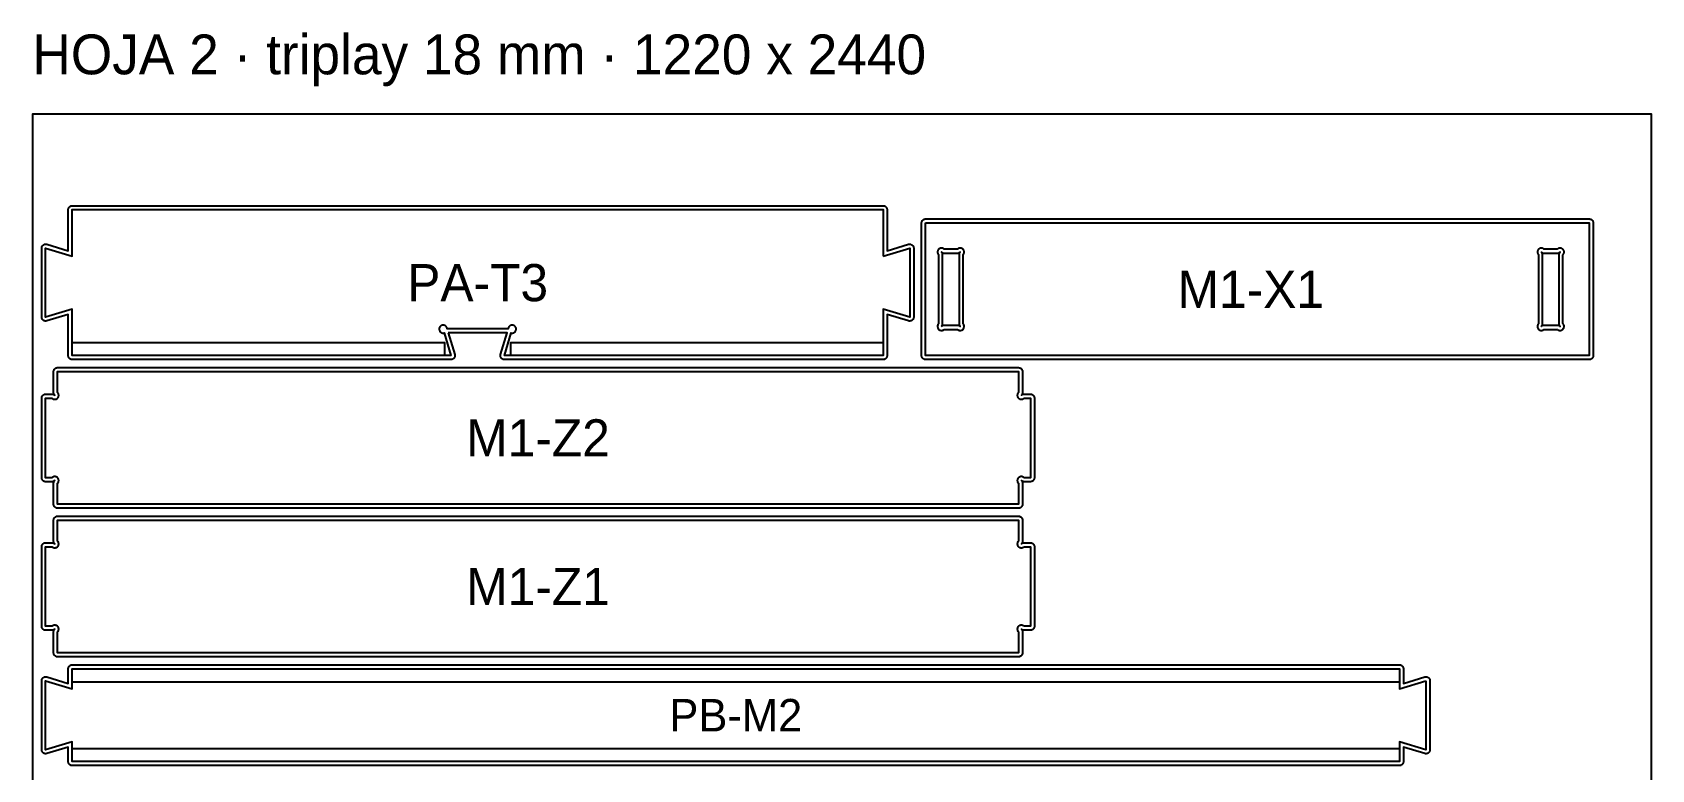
# Model space of a CAD drawing. Header units: millimetres. Extents: x 0 to 8220, y 0 to 2502.
# Drawn here: x 1400 to 2620, y 1946 to 2502 of the extents above; entities that cross this region are included whole.
import ezdxf
from ezdxf.enums import TextEntityAlignment as Align

# ---------------------------------------------------------------- set-up
doc = ezdxf.new("R2010")
doc.units = ezdxf.units.MM
for name, color, linetype in [('CAJA_6MM', 30, 'Continuous'), ('CALADO_INTERIOR', 5, 'Continuous'), ('CORTE_EXT', 1, 'Continuous'), ('HOJA', 8, 'Continuous'), ('TEXTO', 7, 'Continuous'), ('TRAYECTORIA_EXT_FRESA6', 11, 'Continuous'), ('TRAYECTORIA_INT_FRESA6', 150, 'Continuous')]:
    doc.layers.add(name, color=color, linetype=linetype)

msp = doc.modelspace()

# ---------------------------------------------------------------- linework, layer by layer
at = {"layer": 'CAJA_6MM'}
for points in [[(1430, 2268), (1710.5, 2268), (1710.5, 2258), (1700.5, 2258), (1430, 2258)], [(2041, 2258), (1770.5, 2258), (1760.5, 2258), (1760.5, 2268), (2041, 2268)], [(2430, 2022), (2430, 2012), (1430, 2012), (1430, 2022)], [(1430, 1962), (2430, 1962), (2430, 1952), (1430, 1952)]]:
    msp.add_lwpolyline(points, close=True, dxfattribs=at)
at = {"layer": 'CALADO_INTERIOR'}
for points in [[(2096.9, 2277.8), (2097.1, 2277.7), (2097.4, 2277.5), (2097.6, 2277.3), (2097.9, 2277.2), (2098.2, 2277.1), (2098.4, 2277), (2098.7, 2277), (2099, 2277), (2099.3, 2277), (2099.6, 2277), (2099.9, 2277.1), (2100.2, 2277.2), (2100.4, 2277.3), (2100.7, 2277.5), (2100.9, 2277.7), (2101.2, 2277.8), (2101.3, 2278.1), (2101.5, 2278.3), (2101.7, 2278.6), (2101.8, 2278.8), (2101.9, 2279.1), (2102, 2279.4), (2102, 2279.7), (2102, 2280), (2102, 2280.3), (2102, 2280.6), (2101.9, 2280.8), (2101.8, 2281.1), (2101.7, 2281.4), (2101.5, 2281.6), (2101.3, 2281.9), (2101.2, 2282.1), (2101.2, 2333.9), (2101.3, 2334.1), (2101.5, 2334.4), (2101.7, 2334.6), (2101.8, 2334.9), (2101.9, 2335.2), (2102, 2335.4), (2102, 2335.7), (2102, 2336), (2102, 2336.3), (2102, 2336.6), (2101.9, 2336.9), (2101.8, 2337.2), (2101.7, 2337.4), (2101.5, 2337.7), (2101.3, 2337.9), (2101.2, 2338.2), (2101.2, 2338.2), (2101.2, 2338.2), (2100.9, 2338.3), (2100.7, 2338.5), (2100.4, 2338.7), (2100.2, 2338.8), (2099.9, 2338.9), (2099.6, 2339), (2099.3, 2339), (2099, 2339), (2098.7, 2339), (2098.4, 2339), (2098.2, 2338.9), (2097.9, 2338.8), (2097.6, 2338.7), (2097.4, 2338.5), (2097.1, 2338.3), (2096.9, 2338.2), (2087.1, 2338.2), (2086.9, 2338.3), (2086.6, 2338.5), (2086.4, 2338.7), (2086.1, 2338.8), (2085.8, 2338.9), (2085.6, 2339), (2085.3, 2339), (2085, 2339), (2084.7, 2339), (2084.4, 2339), (2084.1, 2338.9), (2083.8, 2338.8), (2083.6, 2338.7), (2083.3, 2338.5), (2083.1, 2338.3), (2082.8, 2338.2), (2082.7, 2337.9), (2082.5, 2337.7), (2082.3, 2337.4), (2082.2, 2337.2), (2082.1, 2336.9), (2082, 2336.6), (2082, 2336.3), (2082, 2336), (2082, 2335.7), (2082, 2335.4), (2082.1, 2335.2), (2082.2, 2334.9), (2082.3, 2334.6), (2082.5, 2334.4), (2082.7, 2334.1), (2082.8, 2333.9), (2082.8, 2282.1), (2082.7, 2281.9), (2082.5, 2281.6), (2082.3, 2281.4), (2082.2, 2281.1), (2082.1, 2280.8), (2082, 2280.6), (2082, 2280.3), (2082, 2280), (2082, 2279.7), (2082, 2279.4), (2082.1, 2279.1), (2082.2, 2278.8), (2082.3, 2278.6), (2082.5, 2278.3), (2082.7, 2278.1), (2082.8, 2277.8), (2083.1, 2277.7), (2083.3, 2277.5), (2083.6, 2277.3), (2083.8, 2277.2), (2084.1, 2277.1), (2084.4, 2277), (2084.7, 2277), (2085, 2277), (2085.3, 2277), (2085.6, 2277), (2085.8, 2277.1), (2086.1, 2277.2), (2086.4, 2277.3), (2086.6, 2277.5), (2086.9, 2277.7), (2087.1, 2277.8)], [(2539.1, 2277.8), (2548.9, 2277.8), (2549.1, 2277.7), (2549.4, 2277.5), (2549.6, 2277.3), (2549.9, 2277.2), (2550.2, 2277.1), (2550.4, 2277), (2550.7, 2277), (2551, 2277), (2551.3, 2277), (2551.6, 2277), (2551.9, 2277.1), (2552.2, 2277.2), (2552.4, 2277.3), (2552.7, 2277.5), (2552.9, 2277.7), (2553.2, 2277.8), (2553.3, 2278.1), (2553.5, 2278.3), (2553.7, 2278.6), (2553.8, 2278.8), (2553.9, 2279.1), (2554, 2279.4), (2554, 2279.7), (2554, 2280), (2554, 2280.3), (2554, 2280.6), (2553.9, 2280.8), (2553.8, 2281.1), (2553.7, 2281.4), (2553.5, 2281.6), (2553.3, 2281.9), (2553.2, 2282.1), (2553.2, 2333.9), (2553.3, 2334.1), (2553.5, 2334.4), (2553.7, 2334.6), (2553.8, 2334.9), (2553.9, 2335.2), (2554, 2335.4), (2554, 2335.7), (2554, 2336), (2554, 2336.3), (2554, 2336.6), (2553.9, 2336.9), (2553.8, 2337.2), (2553.7, 2337.4), (2553.5, 2337.7), (2553.3, 2337.9), (2553.2, 2338.2), (2552.9, 2338.3), (2552.7, 2338.5), (2552.4, 2338.7), (2552.2, 2338.8), (2551.9, 2338.9), (2551.6, 2339), (2551.3, 2339), (2551, 2339), (2550.7, 2339), (2550.4, 2339), (2550.2, 2338.9), (2549.9, 2338.8), (2549.6, 2338.7), (2549.4, 2338.5), (2549.1, 2338.3), (2548.9, 2338.2), (2539.1, 2338.2), (2538.9, 2338.3), (2538.6, 2338.5), (2538.4, 2338.7), (2538.1, 2338.8), (2537.8, 2338.9), (2537.6, 2339), (2537.3, 2339), (2537, 2339), (2536.7, 2339), (2536.4, 2339), (2536.1, 2338.9), (2535.8, 2338.8), (2535.6, 2338.7), (2535.3, 2338.5), (2535.1, 2338.3), (2534.8, 2338.2), (2534.7, 2337.9), (2534.5, 2337.7), (2534.3, 2337.4), (2534.2, 2337.2), (2534.1, 2336.9), (2534, 2336.6), (2534, 2336.3), (2534, 2336), (2534, 2335.7), (2534, 2335.4), (2534.1, 2335.2), (2534.2, 2334.9), (2534.3, 2334.6), (2534.5, 2334.4), (2534.7, 2334.1), (2534.8, 2333.9), (2534.8, 2282.1), (2534.7, 2281.9), (2534.5, 2281.6), (2534.3, 2281.4), (2534.2, 2281.1), (2534.1, 2280.8), (2534, 2280.6), (2534, 2280.3), (2534, 2280), (2534, 2279.7), (2534, 2279.4), (2534.1, 2279.1), (2534.2, 2278.8), (2534.3, 2278.6), (2534.5, 2278.3), (2534.7, 2278.1), (2534.8, 2277.8), (2535.1, 2277.7), (2535.3, 2277.5), (2535.6, 2277.3), (2535.8, 2277.2), (2536.1, 2277.1), (2536.4, 2277), (2536.7, 2277), (2537, 2277), (2537.3, 2277), (2537.6, 2277), (2537.8, 2277.1), (2538.1, 2277.2), (2538.4, 2277.3), (2538.6, 2277.5), (2538.9, 2277.7)]]:
    msp.add_lwpolyline(points, close=True, dxfattribs=at)
at = {"layer": 'CORTE_EXT'}
for points in [[(2041, 2333), (2061, 2339), (2061, 2287), (2041, 2293), (2041, 2258), (1755.7, 2258), (1760.8, 2275.1), (1761.1, 2275), (1761.5, 2275), (1761.9, 2275), (1762.3, 2275.1), (1762.6, 2275.2), (1763, 2275.4), (1763.3, 2275.6), (1763.6, 2275.9), (1763.9, 2276.2), (1764.1, 2276.5), (1764.3, 2276.9), (1764.4, 2277.2), (1764.5, 2277.6), (1764.5, 2278), (1764.5, 2278.4), (1764.4, 2278.8), (1764.3, 2279.1), (1764.1, 2279.5), (1763.9, 2279.8), (1763.6, 2280.1), (1763.3, 2280.4), (1763, 2280.6), (1762.6, 2280.8), (1762.3, 2280.9), (1761.9, 2281), (1761.5, 2281), (1761.1, 2281), (1760.7, 2280.9), (1760.4, 2280.8), (1760, 2280.6), (1759.7, 2280.4), (1759.4, 2280.1), (1759.1, 2279.8), (1758.9, 2279.5), (1758.7, 2279.1), (1758.6, 2278.8), (1758.5, 2278.4), (1758.5, 2278.2), (1712.5, 2278.2), (1712.5, 2278.4), (1712.4, 2278.8), (1712.3, 2279.1), (1712.1, 2279.5), (1711.9, 2279.8), (1711.6, 2280.1), (1711.3, 2280.4), (1711, 2280.6), (1710.6, 2280.8), (1710.3, 2280.9), (1709.9, 2281), (1709.5, 2281), (1709.1, 2281), (1708.7, 2280.9), (1708.4, 2280.8), (1708, 2280.6), (1707.7, 2280.4), (1707.4, 2280.1), (1707.1, 2279.8), (1706.9, 2279.5), (1706.7, 2279.1), (1706.6, 2278.8), (1706.5, 2278.4), (1706.5, 2278), (1706.5, 2277.6), (1706.6, 2277.2), (1706.7, 2276.9), (1706.9, 2276.5), (1707.1, 2276.2), (1707.4, 2275.9), (1707.7, 2275.6), (1708, 2275.4), (1708.4, 2275.2), (1708.7, 2275.1), (1709.1, 2275), (1709.5, 2275), (1709.9, 2275), (1710.2, 2275.1), (1715.3, 2258), (1430, 2258), (1430, 2293), (1410, 2287), (1410, 2339), (1430, 2333), (1430, 2368), (2041, 2368)], [(2073, 2358), (2573, 2358), (2573, 2258), (2073, 2258)], [(1415.2, 2225.6), (1415.5, 2225.5), (1415.7, 2225.3), (1416, 2225.3), (1416.3, 2225.2), (1416.6, 2225.1), (1416.9, 2225.1), (1417.2, 2225.1), (1417.5, 2225.2), (1417.7, 2225.3), (1418, 2225.3), (1418.3, 2225.5), (1418.5, 2225.6), (1418.8, 2225.8), (1419, 2226), (1419.2, 2226.2), (1419.4, 2226.5), (1419.5, 2226.7), (1419.7, 2227), (1419.7, 2227.3), (1419.8, 2227.5), (1419.9, 2227.8), (1419.9, 2228.1), (1419.9, 2228.4), (1419.8, 2228.7), (1419.7, 2229), (1419.7, 2229.3), (1419.5, 2229.5), (1419.4, 2229.8), (1419.2, 2230), (1419, 2230.2), (1419, 2246), (2143, 2246), (2143, 2230.2), (2142.8, 2230), (2142.6, 2229.8), (2142.5, 2229.5), (2142.3, 2229.3), (2142.3, 2229), (2142.2, 2228.7), (2142.1, 2228.4), (2142.1, 2228.1), (2142.1, 2227.8), (2142.2, 2227.5), (2142.3, 2227.3), (2142.3, 2227), (2142.5, 2226.7), (2142.6, 2226.5), (2142.8, 2226.2), (2143, 2226), (2143.2, 2225.8), (2143.5, 2225.6), (2143.7, 2225.5), (2144, 2225.3), (2144.3, 2225.3), (2144.5, 2225.2), (2144.8, 2225.1), (2145.1, 2225.1), (2145.4, 2225.1), (2145.7, 2225.2), (2146, 2225.3), (2146.3, 2225.3), (2146.5, 2225.5), (2146.8, 2225.6), (2147, 2225.8), (2147.2, 2226), (2152, 2226), (2152, 2166), (2147.2, 2166), (2147, 2166.2), (2146.8, 2166.4), (2146.5, 2166.5), (2146.3, 2166.7), (2146, 2166.7), (2145.7, 2166.8), (2145.4, 2166.9), (2145.1, 2166.9), (2144.8, 2166.9), (2144.5, 2166.8), (2144.3, 2166.7), (2144, 2166.7), (2143.7, 2166.5), (2143.5, 2166.4), (2143.2, 2166.2), (2143, 2166), (2142.8, 2165.8), (2142.6, 2165.5), (2142.5, 2165.3), (2142.3, 2165), (2142.3, 2164.7), (2142.2, 2164.5), (2142.1, 2164.2), (2142.1, 2163.9), (2142.1, 2163.6), (2142.2, 2163.3), (2142.3, 2163), (2142.3, 2162.7), (2142.5, 2162.5), (2142.6, 2162.2), (2142.8, 2162), (2143, 2161.8), (2143, 2146), (1419, 2146), (1419, 2161.8), (1419.2, 2162), (1419.4, 2162.2), (1419.5, 2162.5), (1419.7, 2162.7), (1419.7, 2163), (1419.8, 2163.3), (1419.9, 2163.6), (1419.9, 2163.9), (1419.9, 2164.2), (1419.8, 2164.5), (1419.7, 2164.7), (1419.7, 2165), (1419.5, 2165.3), (1419.4, 2165.5), (1419.2, 2165.8), (1419, 2166), (1418.8, 2166.2), (1418.5, 2166.4), (1418.3, 2166.5), (1418, 2166.7), (1417.7, 2166.7), (1417.5, 2166.8), (1417.2, 2166.9), (1416.9, 2166.9), (1416.6, 2166.9), (1416.3, 2166.8), (1416, 2166.7), (1415.7, 2166.7), (1415.5, 2166.5), (1415.2, 2166.4), (1415, 2166.2), (1414.8, 2166), (1410, 2166), (1410, 2226), (1414.8, 2226), (1415, 2225.8)], [(1415.2, 2113.6), (1415.5, 2113.5), (1415.7, 2113.3), (1416, 2113.3), (1416.3, 2113.2), (1416.6, 2113.1), (1416.9, 2113.1), (1417.2, 2113.1), (1417.5, 2113.2), (1417.7, 2113.3), (1418, 2113.3), (1418.3, 2113.5), (1418.5, 2113.6), (1418.8, 2113.8), (1419, 2114), (1419.2, 2114.2), (1419.4, 2114.5), (1419.5, 2114.7), (1419.7, 2115), (1419.7, 2115.3), (1419.8, 2115.5), (1419.9, 2115.8), (1419.9, 2116.1), (1419.9, 2116.4), (1419.8, 2116.7), (1419.7, 2117), (1419.7, 2117.3), (1419.5, 2117.5), (1419.4, 2117.8), (1419.2, 2118), (1419, 2118.2), (1419, 2134), (2143, 2134), (2143, 2118.2), (2142.8, 2118), (2142.6, 2117.8), (2142.5, 2117.5), (2142.3, 2117.3), (2142.3, 2117), (2142.2, 2116.7), (2142.1, 2116.4), (2142.1, 2116.1), (2142.1, 2115.8), (2142.2, 2115.5), (2142.3, 2115.3), (2142.3, 2115), (2142.5, 2114.7), (2142.6, 2114.5), (2142.8, 2114.2), (2143, 2114), (2143.2, 2113.8), (2143.5, 2113.6), (2143.7, 2113.5), (2144, 2113.3), (2144.3, 2113.3), (2144.5, 2113.2), (2144.8, 2113.1), (2145.1, 2113.1), (2145.4, 2113.1), (2145.7, 2113.2), (2146, 2113.3), (2146.3, 2113.3), (2146.5, 2113.5), (2146.8, 2113.6), (2147, 2113.8), (2147.2, 2114), (2152, 2114), (2152, 2054), (2147.2, 2054), (2147, 2054.2), (2146.8, 2054.4), (2146.5, 2054.5), (2146.3, 2054.7), (2146, 2054.7), (2145.7, 2054.8), (2145.4, 2054.9), (2145.1, 2054.9), (2144.8, 2054.9), (2144.5, 2054.8), (2144.3, 2054.7), (2144, 2054.7), (2143.7, 2054.5), (2143.5, 2054.4), (2143.2, 2054.2), (2143, 2054), (2142.8, 2053.8), (2142.6, 2053.5), (2142.5, 2053.3), (2142.3, 2053), (2142.3, 2052.7), (2142.2, 2052.5), (2142.1, 2052.2), (2142.1, 2051.9), (2142.1, 2051.6), (2142.2, 2051.3), (2142.3, 2051), (2142.3, 2050.7), (2142.5, 2050.5), (2142.6, 2050.2), (2142.8, 2050), (2143, 2049.8), (2143, 2034), (1419, 2034), (1419, 2049.8), (1419.2, 2050), (1419.4, 2050.2), (1419.5, 2050.5), (1419.7, 2050.7), (1419.7, 2051), (1419.8, 2051.3), (1419.9, 2051.6), (1419.9, 2051.9), (1419.9, 2052.2), (1419.8, 2052.5), (1419.7, 2052.7), (1419.7, 2053), (1419.5, 2053.3), (1419.4, 2053.5), (1419.2, 2053.8), (1419, 2054), (1418.8, 2054.2), (1418.5, 2054.4), (1418.3, 2054.5), (1418, 2054.7), (1417.7, 2054.7), (1417.5, 2054.8), (1417.2, 2054.9), (1416.9, 2054.9), (1416.6, 2054.9), (1416.3, 2054.8), (1416, 2054.7), (1415.7, 2054.7), (1415.5, 2054.5), (1415.2, 2054.4), (1415, 2054.2), (1414.8, 2054), (1410, 2054), (1410, 2114), (1414.8, 2114), (1415, 2113.8)], [(2450, 2013), (2450, 1961), (2430, 1967), (2430, 1952), (1430, 1952), (1430, 1967), (1410, 1961), (1410, 2013), (1430, 2007), (1430, 2022), (2430, 2022), (2430, 2007)]]:
    msp.add_lwpolyline(points, close=True, dxfattribs=at)
at = {"layer": 'HOJA'}
msp.add_lwpolyline([(1400, 0), (2620, 0), (2620, 2440), (1400, 2440)], close=True, dxfattribs=at)
at = {"layer": 'TRAYECTORIA_EXT_FRESA6'}
for points in [[(1713.3, 2275.2), (1718.2, 2258.9), (1718.3, 2258.6), (1718.3, 2258.3), (1718.3, 2258), (1718.3, 2257.7), (1718.3, 2257.4), (1718.2, 2257.1), (1718.1, 2256.8), (1718, 2256.6), (1717.8, 2256.3), (1717.7, 2256.1), (1717.5, 2255.9), (1717.2, 2255.7), (1717, 2255.5), (1716.8, 2255.4), (1716.5, 2255.2), (1716.2, 2255.1), (1715.9, 2255.1), (1715.6, 2255), (1715.3, 2255), (1430, 2255), (1429.7, 2255), (1429.4, 2255.1), (1429.1, 2255.1), (1428.9, 2255.2), (1428.6, 2255.4), (1428.3, 2255.5), (1428.1, 2255.7), (1427.9, 2255.9), (1427.7, 2256.1), (1427.5, 2256.3), (1427.4, 2256.6), (1427.2, 2256.9), (1427.1, 2257.1), (1427.1, 2257.4), (1427, 2257.7), (1427, 2258), (1427, 2289), (1410.9, 2284.1), (1410.6, 2284.1), (1410.3, 2284), (1410, 2284), (1409.7, 2284), (1409.4, 2284.1), (1409.1, 2284.1), (1408.8, 2284.2), (1408.6, 2284.4), (1408.3, 2284.5), (1408.1, 2284.7), (1407.9, 2284.9), (1407.7, 2285.1), (1407.5, 2285.3), (1407.4, 2285.6), (1407.2, 2285.9), (1407.1, 2286.1), (1407.1, 2286.4), (1407, 2286.7), (1407, 2287), (1407, 2339), (1407, 2339.3), (1407.1, 2339.6), (1407.1, 2339.9), (1407.2, 2340.1), (1407.4, 2340.4), (1407.5, 2340.7), (1407.7, 2340.9), (1407.9, 2341.1), (1408.1, 2341.3), (1408.3, 2341.5), (1408.6, 2341.6), (1408.8, 2341.8), (1409.1, 2341.9), (1409.4, 2341.9), (1409.7, 2342), (1410, 2342), (1410.3, 2342), (1410.6, 2341.9), (1410.9, 2341.9), (1427, 2337), (1427, 2368), (1427, 2368.3), (1427.1, 2368.6), (1427.1, 2368.9), (1427.2, 2369.1), (1427.4, 2369.4), (1427.5, 2369.7), (1427.7, 2369.9), (1427.9, 2370.1), (1428.1, 2370.3), (1428.3, 2370.5), (1428.6, 2370.6), (1428.9, 2370.8), (1429.1, 2370.9), (1429.4, 2370.9), (1429.7, 2371), (1430, 2371), (2041, 2371), (2041.3, 2371), (2041.6, 2370.9), (2041.9, 2370.9), (2042.1, 2370.8), (2042.4, 2370.6), (2042.7, 2370.5), (2042.9, 2370.3), (2043.1, 2370.1), (2043.3, 2369.9), (2043.5, 2369.7), (2043.6, 2369.4), (2043.8, 2369.1), (2043.9, 2368.9), (2043.9, 2368.6), (2044, 2368.3), (2044, 2368), (2044, 2337), (2060.1, 2341.9), (2060.4, 2341.9), (2060.7, 2342), (2061, 2342), (2061.3, 2342), (2061.6, 2341.9), (2061.9, 2341.9), (2062.2, 2341.8), (2062.4, 2341.6), (2062.7, 2341.5), (2062.9, 2341.3), (2063.1, 2341.1), (2063.3, 2340.9), (2063.5, 2340.7), (2063.6, 2340.4), (2063.8, 2340.1), (2063.9, 2339.9), (2063.9, 2339.6), (2064, 2339.3), (2064, 2339), (2064, 2287), (2064, 2286.7), (2063.9, 2286.4), (2063.9, 2286.1), (2063.8, 2285.9), (2063.6, 2285.6), (2063.5, 2285.3), (2063.3, 2285.1), (2063.1, 2284.9), (2062.9, 2284.7), (2062.7, 2284.5), (2062.4, 2284.4), (2062.2, 2284.2), (2061.9, 2284.1), (2061.6, 2284.1), (2061.3, 2284), (2061, 2284), (2060.7, 2284), (2060.4, 2284.1), (2060.1, 2284.1), (2044, 2289), (2044, 2258), (2044, 2257.7), (2043.9, 2257.4), (2043.9, 2257.1), (2043.8, 2256.9), (2043.6, 2256.6), (2043.5, 2256.3), (2043.3, 2256.1), (2043.1, 2255.9), (2042.9, 2255.7), (2042.7, 2255.5), (2042.4, 2255.4), (2042.1, 2255.2), (2041.9, 2255.1), (2041.6, 2255.1), (2041.3, 2255), (2041, 2255), (1755.7, 2255), (1755.4, 2255), (1755.1, 2255.1), (1754.8, 2255.1), (1754.5, 2255.2), (1754.2, 2255.4), (1754, 2255.5), (1753.8, 2255.7), (1753.5, 2255.9), (1753.3, 2256.1), (1753.2, 2256.3), (1753, 2256.6), (1752.9, 2256.8), (1752.8, 2257.1), (1752.7, 2257.4), (1752.7, 2257.7), (1752.7, 2258), (1752.7, 2258.3), (1752.7, 2258.6), (1752.8, 2258.9), (1757.7, 2275.2)], [(2070, 2358), (2070, 2358.3), (2070.1, 2358.6), (2070.1, 2358.9), (2070.2, 2359.1), (2070.4, 2359.4), (2070.5, 2359.7), (2070.7, 2359.9), (2070.9, 2360.1), (2071.1, 2360.3), (2071.3, 2360.5), (2071.6, 2360.6), (2071.9, 2360.8), (2072.1, 2360.9), (2072.4, 2360.9), (2072.7, 2361), (2073, 2361), (2573, 2361), (2573.3, 2361), (2573.6, 2360.9), (2573.9, 2360.9), (2574.1, 2360.8), (2574.4, 2360.6), (2574.7, 2360.5), (2574.9, 2360.3), (2575.1, 2360.1), (2575.3, 2359.9), (2575.5, 2359.7), (2575.6, 2359.4), (2575.8, 2359.1), (2575.9, 2358.9), (2575.9, 2358.6), (2576, 2358.3), (2576, 2358), (2576, 2258), (2576, 2257.7), (2575.9, 2257.4), (2575.9, 2257.1), (2575.8, 2256.9), (2575.6, 2256.6), (2575.5, 2256.3), (2575.3, 2256.1), (2575.1, 2255.9), (2574.9, 2255.7), (2574.7, 2255.5), (2574.4, 2255.4), (2574.1, 2255.2), (2573.9, 2255.1), (2573.6, 2255.1), (2573.3, 2255), (2573, 2255), (2073, 2255), (2072.7, 2255), (2072.4, 2255.1), (2072.1, 2255.1), (2071.9, 2255.2), (2071.6, 2255.4), (2071.3, 2255.5), (2071.1, 2255.7), (2070.9, 2255.9), (2070.7, 2256.1), (2070.5, 2256.3), (2070.4, 2256.6), (2070.2, 2256.9), (2070.1, 2257.1), (2070.1, 2257.4), (2070, 2257.7), (2070, 2258)], [(1416.8, 2163.8), (1416.8, 2163.8), (1416.5, 2163.6), (1416.3, 2163.4), (1416, 2163.3), (1415.7, 2163.1), (1415.4, 2163.1), (1415.1, 2163), (1414.8, 2163), (1410, 2163), (1409.7, 2163), (1409.4, 2163.1), (1409.1, 2163.1), (1408.9, 2163.2), (1408.6, 2163.4), (1408.3, 2163.5), (1408.1, 2163.7), (1407.9, 2163.9), (1407.7, 2164.1), (1407.5, 2164.3), (1407.4, 2164.6), (1407.2, 2164.9), (1407.1, 2165.1), (1407.1, 2165.4), (1407, 2165.7), (1407, 2166), (1407, 2226), (1407, 2226.3), (1407.1, 2226.6), (1407.1, 2226.9), (1407.2, 2227.1), (1407.4, 2227.4), (1407.5, 2227.7), (1407.7, 2227.9), (1407.9, 2228.1), (1408.1, 2228.3), (1408.3, 2228.5), (1408.6, 2228.6), (1408.9, 2228.8), (1409.1, 2228.9), (1409.4, 2228.9), (1409.7, 2229), (1410, 2229), (1414.8, 2229), (1415.1, 2229), (1415.4, 2228.9), (1415.7, 2228.9), (1416, 2228.7), (1416.3, 2228.6), (1416.5, 2228.4), (1416.8, 2228.2), (1416.8, 2228.2), (1416.8, 2228.2), (1416.6, 2228.4), (1416.4, 2228.7), (1416.3, 2228.9), (1416.2, 2229.2), (1416.1, 2229.4), (1416.1, 2229.7), (1416, 2230), (1416, 2230.2), (1416, 2246), (1416, 2246.3), (1416.1, 2246.6), (1416.1, 2246.9), (1416.2, 2247.1), (1416.4, 2247.4), (1416.5, 2247.7), (1416.7, 2247.9), (1416.9, 2248.1), (1417.1, 2248.3), (1417.3, 2248.5), (1417.6, 2248.6), (1417.9, 2248.8), (1418.1, 2248.9), (1418.4, 2248.9), (1418.7, 2249), (1419, 2249), (2143, 2249), (2143.3, 2249), (2143.6, 2248.9), (2143.9, 2248.9), (2144.1, 2248.8), (2144.4, 2248.6), (2144.7, 2248.5), (2144.9, 2248.3), (2145.1, 2248.1), (2145.3, 2247.9), (2145.5, 2247.7), (2145.6, 2247.4), (2145.8, 2247.1), (2145.9, 2246.9), (2145.9, 2246.6), (2146, 2246.3), (2146, 2246), (2146, 2230.2), (2146, 2230), (2145.9, 2229.7), (2145.9, 2229.4), (2145.8, 2229.2), (2145.7, 2228.9), (2145.6, 2228.7), (2145.4, 2228.4), (2145.2, 2228.2), (2145.2, 2228.2), (2145.2, 2228.2), (2145.5, 2228.4), (2145.7, 2228.6), (2146, 2228.7), (2146.3, 2228.9), (2146.6, 2228.9), (2146.9, 2229), (2147.2, 2229), (2152, 2229), (2152.3, 2229), (2152.6, 2228.9), (2152.9, 2228.9), (2153.1, 2228.8), (2153.4, 2228.6), (2153.7, 2228.5), (2153.9, 2228.3), (2154.1, 2228.1), (2154.3, 2227.9), (2154.5, 2227.7), (2154.6, 2227.4), (2154.8, 2227.1), (2154.9, 2226.9), (2154.9, 2226.6), (2155, 2226.3), (2155, 2226), (2155, 2166), (2155, 2165.7), (2154.9, 2165.4), (2154.9, 2165.1), (2154.8, 2164.9), (2154.6, 2164.6), (2154.5, 2164.3), (2154.3, 2164.1), (2154.1, 2163.9), (2153.9, 2163.7), (2153.7, 2163.5), (2153.4, 2163.4), (2153.1, 2163.2), (2152.9, 2163.1), (2152.6, 2163.1), (2152.3, 2163), (2152, 2163), (2147.2, 2163), (2146.9, 2163), (2146.6, 2163.1), (2146.3, 2163.1), (2146, 2163.3), (2145.7, 2163.4), (2145.5, 2163.6), (2145.2, 2163.8), (2145.2, 2163.8), (2145.2, 2163.8), (2145.4, 2163.6), (2145.6, 2163.3), (2145.7, 2163.1), (2145.8, 2162.8), (2145.9, 2162.6), (2145.9, 2162.3), (2146, 2162), (2146, 2161.8), (2146, 2146), (2146, 2145.7), (2145.9, 2145.4), (2145.9, 2145.1), (2145.8, 2144.9), (2145.6, 2144.6), (2145.5, 2144.3), (2145.3, 2144.1), (2145.1, 2143.9), (2144.9, 2143.7), (2144.7, 2143.5), (2144.4, 2143.4), (2144.1, 2143.2), (2143.9, 2143.1), (2143.6, 2143.1), (2143.3, 2143), (2143, 2143), (1419, 2143), (1418.7, 2143), (1418.4, 2143.1), (1418.1, 2143.1), (1417.9, 2143.2), (1417.6, 2143.4), (1417.3, 2143.5), (1417.1, 2143.7), (1416.9, 2143.9), (1416.7, 2144.1), (1416.5, 2144.3), (1416.4, 2144.6), (1416.2, 2144.9), (1416.1, 2145.1), (1416.1, 2145.4), (1416, 2145.7), (1416, 2146), (1416, 2161.8), (1416, 2162), (1416.1, 2162.3), (1416.1, 2162.6), (1416.2, 2162.8), (1416.3, 2163.1), (1416.4, 2163.3), (1416.6, 2163.6), (1416.8, 2163.8)], [(1416.8, 2051.8), (1416.8, 2051.8), (1416.5, 2051.6), (1416.3, 2051.4), (1416, 2051.3), (1415.7, 2051.1), (1415.4, 2051.1), (1415.1, 2051), (1414.8, 2051), (1410, 2051), (1409.7, 2051), (1409.4, 2051.1), (1409.1, 2051.1), (1408.9, 2051.2), (1408.6, 2051.4), (1408.3, 2051.5), (1408.1, 2051.7), (1407.9, 2051.9), (1407.7, 2052.1), (1407.5, 2052.3), (1407.4, 2052.6), (1407.2, 2052.9), (1407.1, 2053.1), (1407.1, 2053.4), (1407, 2053.7), (1407, 2054), (1407, 2114), (1407, 2114.3), (1407.1, 2114.6), (1407.1, 2114.9), (1407.2, 2115.1), (1407.4, 2115.4), (1407.5, 2115.7), (1407.7, 2115.9), (1407.9, 2116.1), (1408.1, 2116.3), (1408.3, 2116.5), (1408.6, 2116.6), (1408.9, 2116.8), (1409.1, 2116.9), (1409.4, 2116.9), (1409.7, 2117), (1410, 2117), (1414.8, 2117), (1415.1, 2117), (1415.4, 2116.9), (1415.7, 2116.9), (1416, 2116.7), (1416.3, 2116.6), (1416.5, 2116.4), (1416.8, 2116.2), (1416.8, 2116.2), (1416.8, 2116.2), (1416.6, 2116.4), (1416.4, 2116.7), (1416.3, 2116.9), (1416.2, 2117.2), (1416.1, 2117.4), (1416.1, 2117.7), (1416, 2118), (1416, 2118.2), (1416, 2134), (1416, 2134.3), (1416.1, 2134.6), (1416.1, 2134.9), (1416.2, 2135.1), (1416.4, 2135.4), (1416.5, 2135.7), (1416.7, 2135.9), (1416.9, 2136.1), (1417.1, 2136.3), (1417.3, 2136.5), (1417.6, 2136.6), (1417.9, 2136.8), (1418.1, 2136.9), (1418.4, 2136.9), (1418.7, 2137), (1419, 2137), (2143, 2137), (2143.3, 2137), (2143.6, 2136.9), (2143.9, 2136.9), (2144.1, 2136.8), (2144.4, 2136.6), (2144.7, 2136.5), (2144.9, 2136.3), (2145.1, 2136.1), (2145.3, 2135.9), (2145.5, 2135.7), (2145.6, 2135.4), (2145.8, 2135.1), (2145.9, 2134.9), (2145.9, 2134.6), (2146, 2134.3), (2146, 2134), (2146, 2118.2), (2146, 2118), (2145.9, 2117.7), (2145.9, 2117.4), (2145.8, 2117.2), (2145.7, 2116.9), (2145.6, 2116.7), (2145.4, 2116.4), (2145.2, 2116.2), (2145.2, 2116.2), (2145.2, 2116.2), (2145.5, 2116.4), (2145.7, 2116.6), (2146, 2116.7), (2146.3, 2116.9), (2146.6, 2116.9), (2146.9, 2117), (2147.2, 2117), (2152, 2117), (2152.3, 2117), (2152.6, 2116.9), (2152.9, 2116.9), (2153.1, 2116.8), (2153.4, 2116.6), (2153.7, 2116.5), (2153.9, 2116.3), (2154.1, 2116.1), (2154.3, 2115.9), (2154.5, 2115.7), (2154.6, 2115.4), (2154.8, 2115.1), (2154.9, 2114.9), (2154.9, 2114.6), (2155, 2114.3), (2155, 2114), (2155, 2054), (2155, 2053.7), (2154.9, 2053.4), (2154.9, 2053.1), (2154.8, 2052.9), (2154.6, 2052.6), (2154.5, 2052.3), (2154.3, 2052.1), (2154.1, 2051.9), (2153.9, 2051.7), (2153.7, 2051.5), (2153.4, 2051.4), (2153.1, 2051.2), (2152.9, 2051.1), (2152.6, 2051.1), (2152.3, 2051), (2152, 2051), (2147.2, 2051), (2146.9, 2051), (2146.6, 2051.1), (2146.3, 2051.1), (2146, 2051.3), (2145.7, 2051.4), (2145.5, 2051.6), (2145.2, 2051.8), (2145.2, 2051.8), (2145.2, 2051.8), (2145.4, 2051.6), (2145.6, 2051.3), (2145.7, 2051.1), (2145.8, 2050.8), (2145.9, 2050.6), (2145.9, 2050.3), (2146, 2050), (2146, 2049.8), (2146, 2034), (2146, 2033.7), (2145.9, 2033.4), (2145.9, 2033.1), (2145.8, 2032.9), (2145.6, 2032.6), (2145.5, 2032.3), (2145.3, 2032.1), (2145.1, 2031.9), (2144.9, 2031.7), (2144.7, 2031.5), (2144.4, 2031.4), (2144.1, 2031.2), (2143.9, 2031.1), (2143.6, 2031.1), (2143.3, 2031), (2143, 2031), (1419, 2031), (1418.7, 2031), (1418.4, 2031.1), (1418.1, 2031.1), (1417.9, 2031.2), (1417.6, 2031.4), (1417.3, 2031.5), (1417.1, 2031.7), (1416.9, 2031.9), (1416.7, 2032.1), (1416.5, 2032.3), (1416.4, 2032.6), (1416.2, 2032.9), (1416.1, 2033.1), (1416.1, 2033.4), (1416, 2033.7), (1416, 2034), (1416, 2049.8), (1416, 2050), (1416.1, 2050.3), (1416.1, 2050.6), (1416.2, 2050.8), (1416.3, 2051.1), (1416.4, 2051.3), (1416.6, 2051.6), (1416.8, 2051.8)], [(2449.1, 2015.9), (2449.4, 2015.9), (2449.7, 2016), (2450, 2016), (2450.3, 2016), (2450.6, 2015.9), (2450.9, 2015.9), (2451.2, 2015.8), (2451.4, 2015.6), (2451.7, 2015.5), (2451.9, 2015.3), (2452.1, 2015.1), (2452.3, 2014.9), (2452.5, 2014.7), (2452.6, 2014.4), (2452.8, 2014.1), (2452.9, 2013.9), (2452.9, 2013.6), (2453, 2013.3), (2453, 2013), (2453, 1961), (2453, 1960.7), (2452.9, 1960.4), (2452.9, 1960.1), (2452.8, 1959.9), (2452.6, 1959.6), (2452.5, 1959.3), (2452.3, 1959.1), (2452.1, 1958.9), (2451.9, 1958.7), (2451.7, 1958.5), (2451.4, 1958.4), (2451.2, 1958.2), (2450.9, 1958.1), (2450.6, 1958.1), (2450.3, 1958), (2450, 1958), (2449.7, 1958), (2449.4, 1958.1), (2449.1, 1958.1), (2433, 1963), (2433, 1952), (2433, 1951.7), (2432.9, 1951.4), (2432.9, 1951.1), (2432.8, 1950.9), (2432.6, 1950.6), (2432.5, 1950.3), (2432.3, 1950.1), (2432.1, 1949.9), (2431.9, 1949.7), (2431.7, 1949.5), (2431.4, 1949.4), (2431.1, 1949.2), (2430.9, 1949.1), (2430.6, 1949.1), (2430.3, 1949), (2430, 1949), (1430, 1949), (1429.7, 1949), (1429.4, 1949.1), (1429.1, 1949.1), (1428.9, 1949.2), (1428.6, 1949.4), (1428.3, 1949.5), (1428.1, 1949.7), (1427.9, 1949.9), (1427.7, 1950.1), (1427.5, 1950.3), (1427.4, 1950.6), (1427.2, 1950.9), (1427.1, 1951.1), (1427.1, 1951.4), (1427, 1951.7), (1427, 1952), (1427, 1963), (1410.9, 1958.1), (1410.6, 1958.1), (1410.3, 1958), (1410, 1958), (1409.7, 1958), (1409.4, 1958.1), (1409.1, 1958.1), (1408.8, 1958.2), (1408.6, 1958.4), (1408.3, 1958.5), (1408.1, 1958.7), (1407.9, 1958.9), (1407.7, 1959.1), (1407.5, 1959.3), (1407.4, 1959.6), (1407.2, 1959.9), (1407.1, 1960.1), (1407.1, 1960.4), (1407, 1960.7), (1407, 1961), (1407, 2013), (1407, 2013.3), (1407.1, 2013.6), (1407.1, 2013.9), (1407.2, 2014.1), (1407.4, 2014.4), (1407.5, 2014.7), (1407.7, 2014.9), (1407.9, 2015.1), (1408.1, 2015.3), (1408.3, 2015.5), (1408.6, 2015.6), (1408.8, 2015.8), (1409.1, 2015.9), (1409.4, 2015.9), (1409.7, 2016), (1410, 2016), (1410.3, 2016), (1410.6, 2015.9), (1410.9, 2015.9), (1427, 2011), (1427, 2022), (1427, 2022.3), (1427.1, 2022.6), (1427.1, 2022.9), (1427.2, 2023.1), (1427.4, 2023.4), (1427.5, 2023.7), (1427.7, 2023.9), (1427.9, 2024.1), (1428.1, 2024.3), (1428.3, 2024.5), (1428.6, 2024.6), (1428.9, 2024.8), (1429.1, 2024.9), (1429.4, 2024.9), (1429.7, 2025), (1430, 2025), (2430, 2025), (2430.3, 2025), (2430.6, 2024.9), (2430.9, 2024.9), (2431.1, 2024.8), (2431.4, 2024.6), (2431.7, 2024.5), (2431.9, 2024.3), (2432.1, 2024.1), (2432.3, 2023.9), (2432.5, 2023.7), (2432.6, 2023.4), (2432.8, 2023.1), (2432.9, 2022.9), (2432.9, 2022.6), (2433, 2022.3), (2433, 2022), (2433, 2011)]]:
    msp.add_lwpolyline(points, close=True, dxfattribs=at)
at = {"layer": 'TRAYECTORIA_INT_FRESA6'}
for points in [[(2085, 2280), (2085.1, 2280.1), (2085.3, 2280.3), (2085.4, 2280.6), (2085.6, 2280.9), (2085.7, 2281.2), (2085.8, 2281.5), (2085.8, 2281.8), (2085.8, 2282.1), (2085.8, 2333.9), (2085.8, 2334.2), (2085.8, 2334.5), (2085.7, 2334.8), (2085.6, 2335.1), (2085.4, 2335.4), (2085.3, 2335.7), (2085.1, 2335.9), (2085, 2336), (2085.1, 2335.9), (2085.3, 2335.7), (2085.6, 2335.6), (2085.9, 2335.4), (2086.2, 2335.3), (2086.5, 2335.2), (2086.8, 2335.2), (2087.1, 2335.2), (2096.9, 2335.2), (2097.2, 2335.2), (2097.5, 2335.2), (2097.8, 2335.3), (2098.1, 2335.4), (2098.4, 2335.6), (2098.7, 2335.7), (2098.9, 2335.9), (2099, 2336), (2098.9, 2335.9), (2098.7, 2335.7), (2098.6, 2335.4), (2098.4, 2335.1), (2098.3, 2334.8), (2098.2, 2334.5), (2098.2, 2334.2), (2098.2, 2333.9), (2098.2, 2282.1), (2098.2, 2281.8), (2098.2, 2281.5), (2098.3, 2281.2), (2098.4, 2280.9), (2098.6, 2280.6), (2098.7, 2280.3), (2098.9, 2280.1), (2099, 2280), (2098.9, 2280.1), (2098.7, 2280.3), (2098.4, 2280.4), (2098.1, 2280.6), (2097.8, 2280.7), (2097.5, 2280.8), (2097.2, 2280.8), (2096.9, 2280.8), (2087.1, 2280.8), (2086.8, 2280.8), (2086.5, 2280.8), (2086.2, 2280.7), (2085.9, 2280.6), (2085.6, 2280.4), (2085.3, 2280.3), (2085.1, 2280.1)], [(2537, 2280), (2537.1, 2280.1), (2537.3, 2280.3), (2537.4, 2280.6), (2537.6, 2280.9), (2537.7, 2281.2), (2537.8, 2281.5), (2537.8, 2281.8), (2537.8, 2282.1), (2537.8, 2333.9), (2537.8, 2334.2), (2537.8, 2334.5), (2537.7, 2334.8), (2537.6, 2335.1), (2537.4, 2335.4), (2537.3, 2335.7), (2537.1, 2335.9), (2537, 2336), (2537.1, 2335.9), (2537.3, 2335.7), (2537.6, 2335.6), (2537.9, 2335.4), (2538.2, 2335.3), (2538.5, 2335.2), (2538.8, 2335.2), (2539.1, 2335.2), (2548.9, 2335.2), (2549.2, 2335.2), (2549.5, 2335.2), (2549.8, 2335.3), (2550.1, 2335.4), (2550.4, 2335.6), (2550.7, 2335.7), (2550.9, 2335.9), (2551, 2336), (2550.9, 2335.9), (2550.7, 2335.7), (2550.6, 2335.4), (2550.4, 2335.1), (2550.3, 2334.8), (2550.2, 2334.5), (2550.2, 2334.2), (2550.2, 2333.9), (2550.2, 2282.1), (2550.2, 2281.8), (2550.2, 2281.5), (2550.3, 2281.2), (2550.4, 2280.9), (2550.6, 2280.6), (2550.7, 2280.3), (2550.9, 2280.1), (2551, 2280), (2550.9, 2280.1), (2550.7, 2280.3), (2550.4, 2280.4), (2550.1, 2280.6), (2549.8, 2280.7), (2549.5, 2280.8), (2549.2, 2280.8), (2548.9, 2280.8), (2539.1, 2280.8), (2538.8, 2280.8), (2538.5, 2280.8), (2538.2, 2280.7), (2537.9, 2280.6), (2537.6, 2280.4), (2537.3, 2280.3), (2537.1, 2280.1)]]:
    msp.add_lwpolyline(points, close=True, dxfattribs=at)

# ---------------------------------------------------------------- texts
at = {"layer": 'TEXTO'}
msp.add_text('HOJA 2 · triplay 18 mm · 1220 x 2440', height=30, dxfattribs=at).set_placement((1400, 2470))
for s, height, p in [('PA-T3', 28, (1735.5, 2313)), ('M1-X1', 28, (2318, 2308)), ('M1-Z2', 28, (1781, 2196)), ('M1-Z1', 28, (1781, 2084)), ('PB-M2', 24.5, (1930, 1987))]:
    msp.add_text(s, height=height, dxfattribs=at).set_placement(p, align=Align.MIDDLE_CENTER)

doc.saveas('drawing.dxf')
